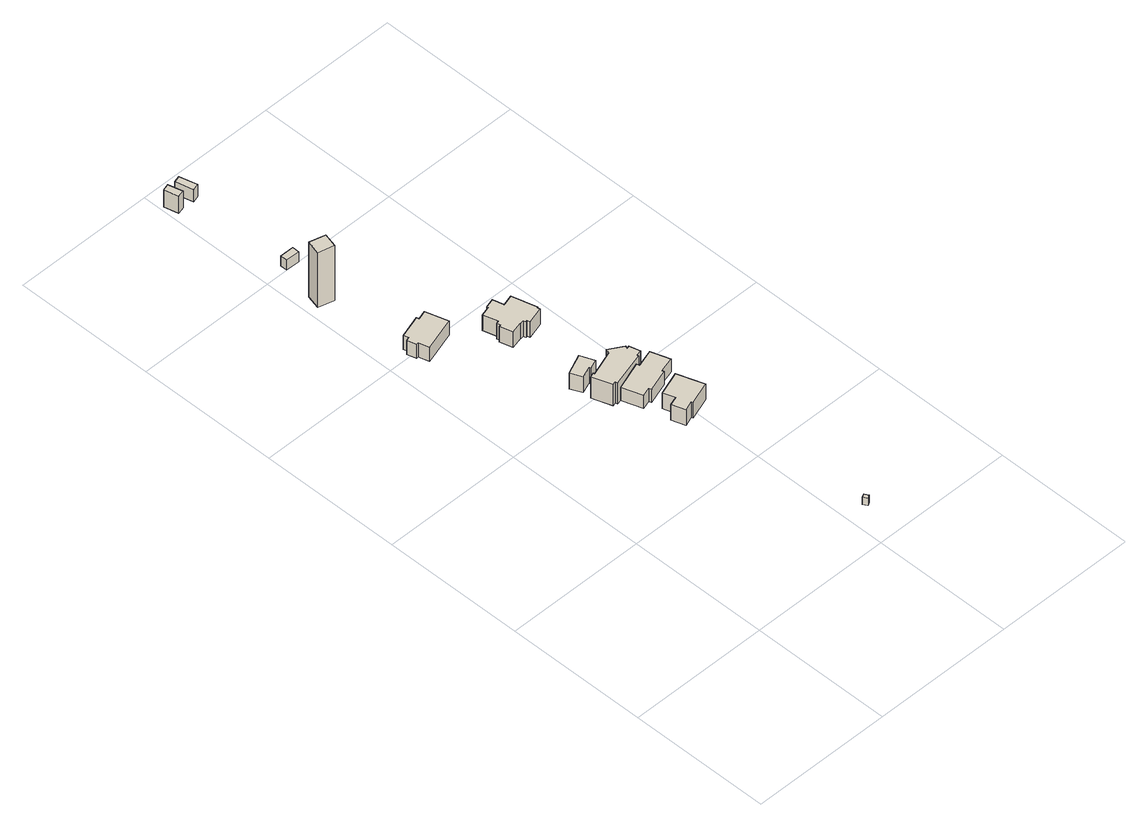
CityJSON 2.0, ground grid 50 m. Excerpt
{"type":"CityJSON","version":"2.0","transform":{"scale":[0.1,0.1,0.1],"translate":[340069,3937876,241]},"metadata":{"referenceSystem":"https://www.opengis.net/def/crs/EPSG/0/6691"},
"CityObjects":{
"building1":{"type":"Building","attributes":{"BuildingIDAttribute.prefecture":"14","BuildingIDAttribute.city":"14151","BuildingDetailAttribute.surveyYear":2015,"BuildingLandSlideRiskAttribute.description":"1","BuildingLandSlideRiskAttribute.areaType":"1"},"geometry":[{"type":"Solid","lod":"1","boundaries":[[[[0,1,2,3]],[[2,4,5,3]],[[1,6,4,2]],[[0,7,6,1]],[[3,5,7,0]],[[4,6,7,5]]]]}]},
"building2":{"type":"Building","attributes":{"usage":"411","measuredHeight":7.2,"storeysAboveGround":1,"BuildingIDAttribute.prefecture":"14","BuildingIDAttribute.city":"14151","BuildingDetailAttribute.totalFloorArea":85.74,"BuildingDetailAttribute.buildingFootprintArea":85.74,"BuildingDetailAttribute.buildingStructureType":"601","BuildingDetailAttribute.buildingStructureOrgType":"1","BuildingDetailAttribute.orgUsage":"10","BuildingDetailAttribute.surveyYear":2015,"BuildingLandSlideRiskAttribute.description":"1","BuildingLandSlideRiskAttribute.areaType":"1"},"geometry":[{"type":"Solid","lod":"1","boundaries":[[[[8,9,10,11,12,13,14,15,16,17]],[[16,18,19,17]],[[15,20,18,16]],[[14,21,20,15]],[[13,22,21,14]],[[12,23,22,13]],[[11,24,23,12]],[[10,25,24,11]],[[9,26,25,10]],[[8,27,26,9]],[[17,19,27,8]],[[18,20,21,22,23,24,25,26,27,19]]]]}]},
"building3":{"type":"Building","attributes":{"measuredHeight":24.2,"BuildingIDAttribute.prefecture":"14","BuildingIDAttribute.city":"14151","BuildingDetailAttribute.surveyYear":2015,"BuildingLandSlideRiskAttribute.description":"1","BuildingLandSlideRiskAttribute.areaType":"1"},"geometry":[{"type":"Solid","lod":"1","boundaries":[[[[28,29,30,31]],[[30,32,33,31]],[[29,34,32,30]],[[28,35,34,29]],[[31,33,35,28]],[[32,34,35,33]]]]}]},
"building4":{"type":"Building","attributes":{"usage":"411","measuredHeight":7.2,"storeysAboveGround":1,"BuildingIDAttribute.prefecture":"14","BuildingIDAttribute.city":"14151","BuildingDetailAttribute.totalFloorArea":29.45,"BuildingDetailAttribute.buildingFootprintArea":29.45,"BuildingDetailAttribute.buildingStructureType":"601","BuildingDetailAttribute.buildingStructureOrgType":"1","BuildingDetailAttribute.orgUsage":"10","BuildingDetailAttribute.surveyYear":2015,"BuildingLandSlideRiskAttribute.description":"1","BuildingLandSlideRiskAttribute.areaType":"2"},"geometry":[{"type":"Solid","lod":"1","boundaries":[[[[36,37,38,39,40,41]],[[40,42,43,41]],[[39,44,42,40]],[[38,45,44,39]],[[37,46,45,38]],[[36,47,46,37]],[[41,43,47,36]],[[42,44,45,46,47,43]]]]}]},
"building5":{"type":"Building","attributes":{"usage":"422","measuredHeight":8.6,"storeysAboveGround":2,"BuildingIDAttribute.prefecture":"14","BuildingIDAttribute.city":"14151","BuildingDetailAttribute.totalFloorArea":140.6,"BuildingDetailAttribute.buildingFootprintArea":70.3,"BuildingDetailAttribute.buildingStructureType":"601","BuildingDetailAttribute.buildingStructureOrgType":"1","BuildingDetailAttribute.orgUsage":"138","BuildingDetailAttribute.surveyYear":2015},"geometry":[{"type":"Solid","lod":"1","boundaries":[[[[48,49,50,51,52,53,54,55]],[[54,56,57,55]],[[53,58,56,54]],[[52,59,58,53]],[[51,60,59,52]],[[50,61,60,51]],[[49,62,61,50]],[[48,63,62,49]],[[55,57,63,48]],[[56,58,59,60,61,62,63,57]]]]}]},
"building6":{"type":"Building","attributes":{"usage":"411","measuredHeight":10.4,"storeysAboveGround":2,"BuildingIDAttribute.prefecture":"14","BuildingIDAttribute.city":"14151","BuildingDetailAttribute.totalFloorArea":206.13,"BuildingDetailAttribute.buildingFootprintArea":103.07,"BuildingDetailAttribute.buildingStructureType":"601","BuildingDetailAttribute.buildingStructureOrgType":"1","BuildingDetailAttribute.orgUsage":"10","BuildingDetailAttribute.surveyYear":2015,"BuildingLandSlideRiskAttribute.description":"1","BuildingLandSlideRiskAttribute.areaType":"1"},"geometry":[{"type":"Solid","lod":"1","boundaries":[[[[64,65,66,67,68,69,70,71,72,73,74,75,76,77]],[[76,78,79,77]],[[75,80,78,76]],[[74,81,80,75]],[[73,82,81,74]],[[72,83,82,73]],[[71,84,83,72]],[[70,85,84,71]],[[69,86,85,70]],[[68,87,86,69]],[[67,88,87,68]],[[66,89,88,67]],[[65,90,89,66]],[[64,91,90,65]],[[77,79,91,64]],[[78,80,81,82,83,84,85,86,87,88,89,90,91,79]]]]}]},
"building7":{"type":"Building","attributes":{"usage":"411","measuredHeight":8.1,"storeysAboveGround":2,"BuildingIDAttribute.prefecture":"14","BuildingIDAttribute.city":"14151","BuildingDetailAttribute.totalFloorArea":219.25,"BuildingDetailAttribute.buildingFootprintArea":109.63,"BuildingDetailAttribute.buildingStructureType":"601","BuildingDetailAttribute.buildingStructureOrgType":"1","BuildingDetailAttribute.orgUsage":"10","BuildingDetailAttribute.surveyYear":2015,"BuildingLandSlideRiskAttribute.description":"1","BuildingLandSlideRiskAttribute.areaType":"1"},"geometry":[{"type":"Solid","lod":"1","boundaries":[[[[92,93,94,95,96,97,98,99,100,101]],[[100,102,103,101]],[[99,104,102,100]],[[98,105,104,99]],[[97,106,105,98]],[[96,107,106,97]],[[95,108,107,96]],[[94,109,108,95]],[[93,110,109,94]],[[92,111,110,93]],[[101,103,111,92]],[[102,104,105,106,107,108,109,110,111,103]]]]}]},
"building8":{"type":"Building","attributes":{"measuredHeight":4.4,"BuildingIDAttribute.prefecture":"14","BuildingIDAttribute.city":"14151","BuildingDetailAttribute.surveyYear":2015,"BuildingLandSlideRiskAttribute.description":"1","BuildingLandSlideRiskAttribute.areaType":"1"},"geometry":[{"type":"Solid","lod":"1","boundaries":[[[[112,113,114,115]],[[114,116,117,115]],[[113,118,116,114]],[[112,119,118,113]],[[115,117,119,112]],[[116,118,119,117]]]]}]},
"building9":{"type":"Building","attributes":{"usage":"411","measuredHeight":9.2,"storeysAboveGround":2,"BuildingIDAttribute.prefecture":"14","BuildingIDAttribute.city":"14151","BuildingDetailAttribute.totalFloorArea":184.32,"BuildingDetailAttribute.buildingFootprintArea":92.16,"BuildingDetailAttribute.buildingStructureType":"601","BuildingDetailAttribute.buildingStructureOrgType":"1","BuildingDetailAttribute.orgUsage":"10","BuildingDetailAttribute.surveyYear":2015,"BuildingLandSlideRiskAttribute.description":"1","BuildingLandSlideRiskAttribute.areaType":"1"},"geometry":[{"type":"Solid","lod":"1","boundaries":[[[[120,121,122,123,124,125,126,127,128,129,130,131,132,133,134,135,136,137,138,139]],[[138,140,141,139]],[[137,142,140,138]],[[136,143,142,137]],[[135,144,143,136]],[[134,145,144,135]],[[133,146,145,134]],[[132,147,146,133]],[[131,148,147,132]],[[130,149,148,131]],[[129,150,149,130]],[[128,151,150,129]],[[127,152,151,128]],[[126,153,152,127]],[[125,154,153,126]],[[124,155,154,125]],[[123,156,155,124]],[[122,157,156,123]],[[121,158,157,122]],[[120,159,158,121]],[[139,141,159,120]],[[140,142,143,144,145,146,147,148,149,150,151,152,153,154,155,156,157,158,159,141]]]]}]},
"building10":{"type":"Building","attributes":{"measuredHeight":7.9,"BuildingIDAttribute.prefecture":"14","BuildingIDAttribute.city":"14151","BuildingDetailAttribute.surveyYear":2015,"BuildingLandSlideRiskAttribute.description":"1","BuildingLandSlideRiskAttribute.areaType":"1"},"geometry":[{"type":"Solid","lod":"1","boundaries":[[[[160,161,162,163]],[[162,164,165,163]],[[161,166,164,162]],[[160,167,166,161]],[[163,165,167,160]],[[164,166,167,165]]]]}]},
"building11":{"type":"Building","attributes":{"measuredHeight":5.2,"BuildingIDAttribute.prefecture":"14","BuildingIDAttribute.city":"14151","BuildingDetailAttribute.surveyYear":2015,"BuildingLandSlideRiskAttribute.description":"1","BuildingLandSlideRiskAttribute.areaType":"1"},"geometry":[{"type":"Solid","lod":"1","boundaries":[[[[168,169,170,171]],[[170,172,173,171]],[[169,174,172,170]],[[168,175,174,169]],[[171,173,175,168]],[[172,174,175,173]]]]}]}
},
"vertices":[
[467,14,185],[455,7,185],[447,22,185],[459,29,185],[447,22,215],[459,29,215],[455,7,215],[467,14,215],
[75,1414,51],[64,1450,51],[58,1449,51],[48,1481,51],[61,1485,51],[55,1502,51],[134,1526,51],[137,1517,51],[168,1527,51],[191,1449,51],[168,1527,109],[191,1449,109],[137,1517,109],[134,1526,109],[55,1502,109],[61,1485,109],[48,1481,109],[58,1449,109],[64,1450,109],[75,1414,109],
[63,1788,44],[8,1802,44],[21,1852,44],[76,1837,44],[21,1852,270],[76,1837,270],[8,1802,270],[63,1788,270],
[321,999,77],[318,1006,77],[278,991,77],[261,1031,77],[332,1061,77],[352,1012,77],[332,1061,142],[352,1012,142],[261,1031,142],[278,991,142],[318,1006,142],[321,999,142],
[405,668,111],[403,674,111],[369,662,111],[353,708,111],[383,718,111],[369,759,111],[452,787,111],[484,695,111],[452,787,175],[484,695,175],[369,759,175],[383,718,175],[353,708,175],[369,662,175],[403,674,175],[405,668,175],
[436,927,77],[437,921,77],[316,887,77],[313,895,77],[302,891,77],[278,960,77],[294,966,77],[296,961,77],[384,991,77],[389,1006,77],[438,976,77],[435,966,77],[445,969,77],[455,932,77],[445,969,164],[455,932,164],[435,966,164],[438,976,164],[389,1006,164],[384,991,164],[296,961,164],[294,966,164],[278,960,164],[302,891,164],[313,895,164],[316,887,164],[437,921,164],[436,927,164],
[450,838,99],[452,832,99],[373,806,99],[370,815,99],[340,805,99],[316,876,99],[416,910,99],[420,900,99],[479,919,99],[501,853,99],[479,919,153],[501,853,153],[420,900,153],[416,910,153],[316,876,153],[340,805,153],[370,815,153],[373,806,153],[452,832,153],[450,838,153],
[118,1989,20],[70,1990,20],[70,2014,20],[119,2014,20],[70,2014,62],[119,2014,62],[70,1990,62],[118,1989,62],
[399,1297,58],[402,1287,58],[344,1271,58],[341,1281,58],[335,1279,58],[332,1288,58],[320,1285,58],[319,1287,58],[280,1277,58],[268,1321,58],[275,1323,58],[271,1335,58],[281,1338,58],[267,1389,58],[300,1398,58],[298,1403,58],[331,1412,58],[341,1373,58],[379,1384,58],[402,1298,58],[379,1384,122],[402,1298,122],[341,1373,122],[331,1412,122],[298,1403,122],[300,1398,122],[267,1389,122],[281,1338,122],[271,1335,122],[275,1323,122],[268,1321,122],[280,1277,122],[319,1287,122],[320,1285,122],[332,1288,122],[335,1279,122],[341,1281,122],[344,1271,122],[402,1287,122],[399,1297,122],
[26,2386,4],[14,2436,4],[37,2442,4],[50,2392,4],[37,2442,74],[50,2392,74],[14,2436,74],[26,2386,74],
[112,2393,6],[88,2386,6],[73,2448,6],[96,2454,6],[73,2448,56],[96,2454,56],[88,2386,56],[112,2393,56]
]}
